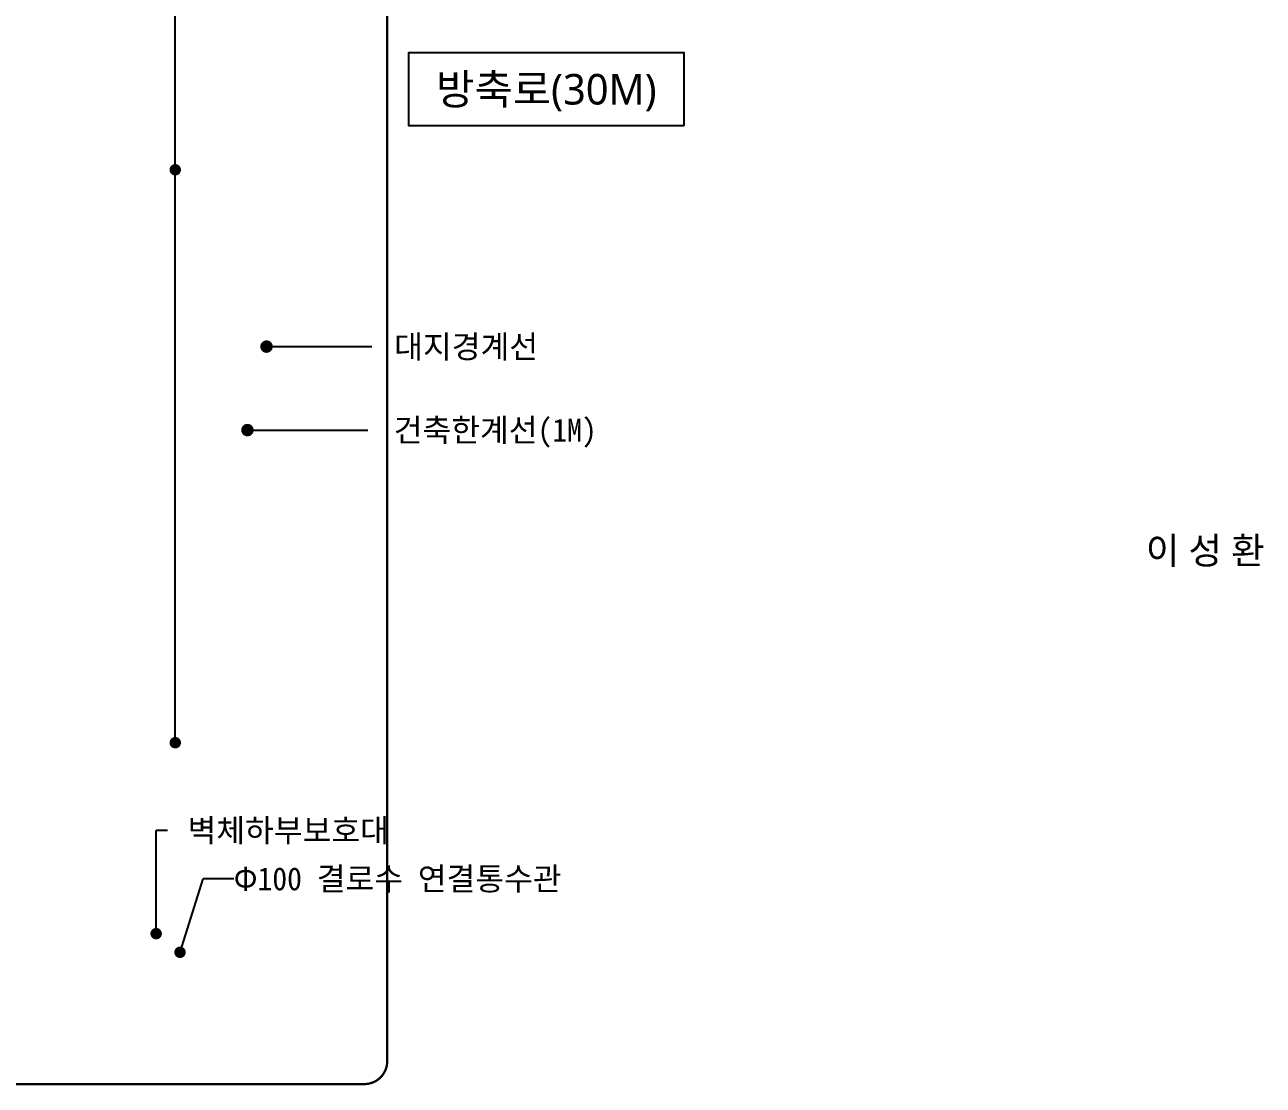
# Model space of a CAD drawing. Header units: millimetres. Extents: x -408440 to 245560, y -226171 to -13195.
# Drawn here: x 177593 to 242444, y -181326 to -125796 of the extents above; entities that cross this region are included whole.
import ezdxf
from ezdxf.enums import TextEntityAlignment as Align

# ---------------------------------------------------------------- set-up
doc = ezdxf.new("R2010")
doc.units = ezdxf.units.MM
doc.header["$LTSCALE"] = 5
doc.header["$MEASUREMENT"] = 0
doc.linetypes.add('DASHDOTX2', pattern=[2, 1, -0.5, 0, -0.5])
doc.layers.get('0').update_dxf_attribs({"linetype": 'CONTINUOUS'})
for name, color, linetype, lineweight in [('A-BORD-TEXT', 3, 'CONTINUOUS', 25), ('A-MKXS-LEAD', 7, 'CONTINUOUS', 25), ('A-MKXS-MAK2', 3, 'DASHDOTX2', 25), ('A-MKXS-TEXT1', 3, 'CONTINUOUS', 25)]:
    doc.layers.add(name, color=color, linetype=linetype, lineweight=lineweight)
doc.layers.add('ROOM', color=7, linetype='CONTINUOUS')
doc.styles.add('돋움체', font='')
doc.styles.add('맑은고딕', font='malgun.ttf')
doc.styles.get('돋움체').set_extended_font_data('DotumChe')

# ---------------------------------------------------------------- blocks, each defined once
blk = doc.blocks.new('횡단면도_실명')
at = {"layer": 'A-MKXS-LEAD'}
for p, q in [((312898, 55841), (318409, 55841)), ((311898, 51470), (318209, 51470))]:
    blk.add_line(p, q, dxfattribs=at)
at = {"layer": 'A-MKXS-LEAD', "const_width": 320}
for points in [[(312732, 55857, 1), (313064, 55824, 1)], [(311732, 51487, 1), (312064, 51454, 1)]]:
    blk.add_lwpolyline(points, format="xyb", close=True, dxfattribs=at)
at = {"layer": 'ROOM'}
blk.add_lwpolyline([(334750, 67398), (320350, 67398), (320350, 71238), (334750, 71238)], close=True, dxfattribs=at)
at = {"layer": 'A-MKXS-TEXT1', "style": '맑은고딕'}
blk.add_text('방축로(30M)', height=1600, dxfattribs=at).set_placement((327550, 69318), align=Align.MIDDLE_CENTER)
at = {"layer": 'A-MKXS-TEXT1', "style": '돋움체'}
for s, p in [('대지경계선', (327115, 55841)), ('건축한계선(1M)', (330188, 51470))]:
    blk.add_text(s, height=1200, dxfattribs=at).set_placement(p, align=Align.MIDDLE_RIGHT)
blk = doc.blocks.new('0624 확대단면 표기-2')
at = {"layer": 'A-MKXS-MAK2', "ltscale": 1200, "const_width": 120}
blk.add_lwpolyline([(160343, 145880), (267143, 145880, -0.414214), (268343, 144680), (268343, 43354, -0.414214), (267143, 42154), (160343, 42154, -0.414214), (159143, 43354), (159143, 144680, -0.414214)], format="xyb", close=True, dxfattribs=at)

msp = doc.modelspace()

# ---------------------------------------------------------------- linework, layer by layer
at = {"layer": 'A-MKXS-LEAD'}
for p, q in [((185472.5, -163320.1), (185472.5, -99790)), ((184472.5, -173390), (184472.5, -167990)), ((185072.5, -167990), (184472.5, -167990)), ((185722.5, -174365), (186934.7, -170516.3)), ((188534.7, -170516.3), (186934.7, -170516.3))]:
    msp.add_line(p, q, dxfattribs=at)
at = {"layer": 'A-MKXS-LEAD', "const_width": 300}
for points in [[(185622.5, -133390, -1), (185322.5, -133390, -1)], [(185622.5, -163390, -1), (185322.5, -163390, -1)], [(184622.5, -173390, -1), (184322.5, -173390, -1)], [(185572.5, -174365, 1), (185872.5, -174365, 1)]]:
    msp.add_lwpolyline(points, format="xyb", close=True, dxfattribs=at)

# ---------------------------------------------------------------- block references
for name, p in [('0624 확대단면 표기-2', (-71770, -223420)), ('횡단면도_실명', (-122645.4, -198490))]:
    msp.add_blockref(name, p)

# ---------------------------------------------------------------- texts
at = {"layer": 'A-BORD-TEXT', "style": '맑은고딕'}
msp.add_text('이 성 환', height=1400, dxfattribs=at).set_placement((242514.2, -154031.1), align=Align.RIGHT)
at = {"layer": 'A-MKXS-TEXT1', "style": '돋움체'}
msp.add_text('벽체하부보호대', height=1200, dxfattribs=at).set_placement((196658.7, -167990), align=Align.MIDDLE_RIGHT)
msp.add_text('Φ100 결로수 연결통수관', height=1200, dxfattribs=at).set_placement((188534.7, -170516.3), align=Align.MIDDLE_LEFT)

doc.saveas('drawing.dxf')
